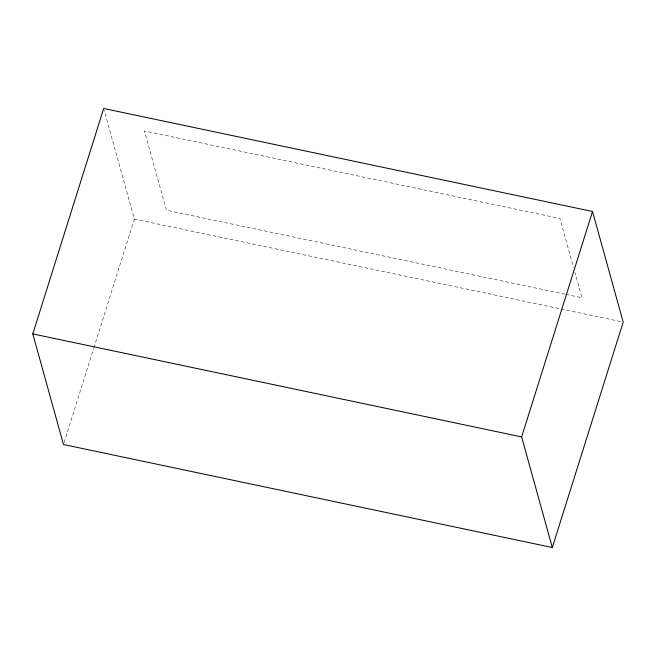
<?xml version="1.0" encoding="UTF-8"?>
<svg xmlns="http://www.w3.org/2000/svg" width="656" height="656" viewBox="0 0 656 656"><rect width="100%" height="100%" fill="white"/><g stroke="black" fill="none" stroke-linecap="round" stroke-linejoin="round"><path stroke-width="0.49" stroke-dasharray="3.28 2.46" d="M64.083 442.562L93.546 348.877M93.849 347.901L134.357 219.079L104.238 110.454M564.914 294.183L166.419 210.215L144.443 130.954L559.953 218.505L573.524 267.435M565.915 294.396L581.938 297.767L574.877 272.322M134.357 219.079L560.093 308.787M561.093 309.001L621.199 321.661"/><path stroke-width="0.98" d="M32.8 333.912L103.689 108.478L592.524 211.486L623.2 322.088L552.311 547.522L63.476 444.514L32.8 333.912L521.643 436.921L552.311 547.522M521.643 436.921L592.524 211.486"/></g></svg>
